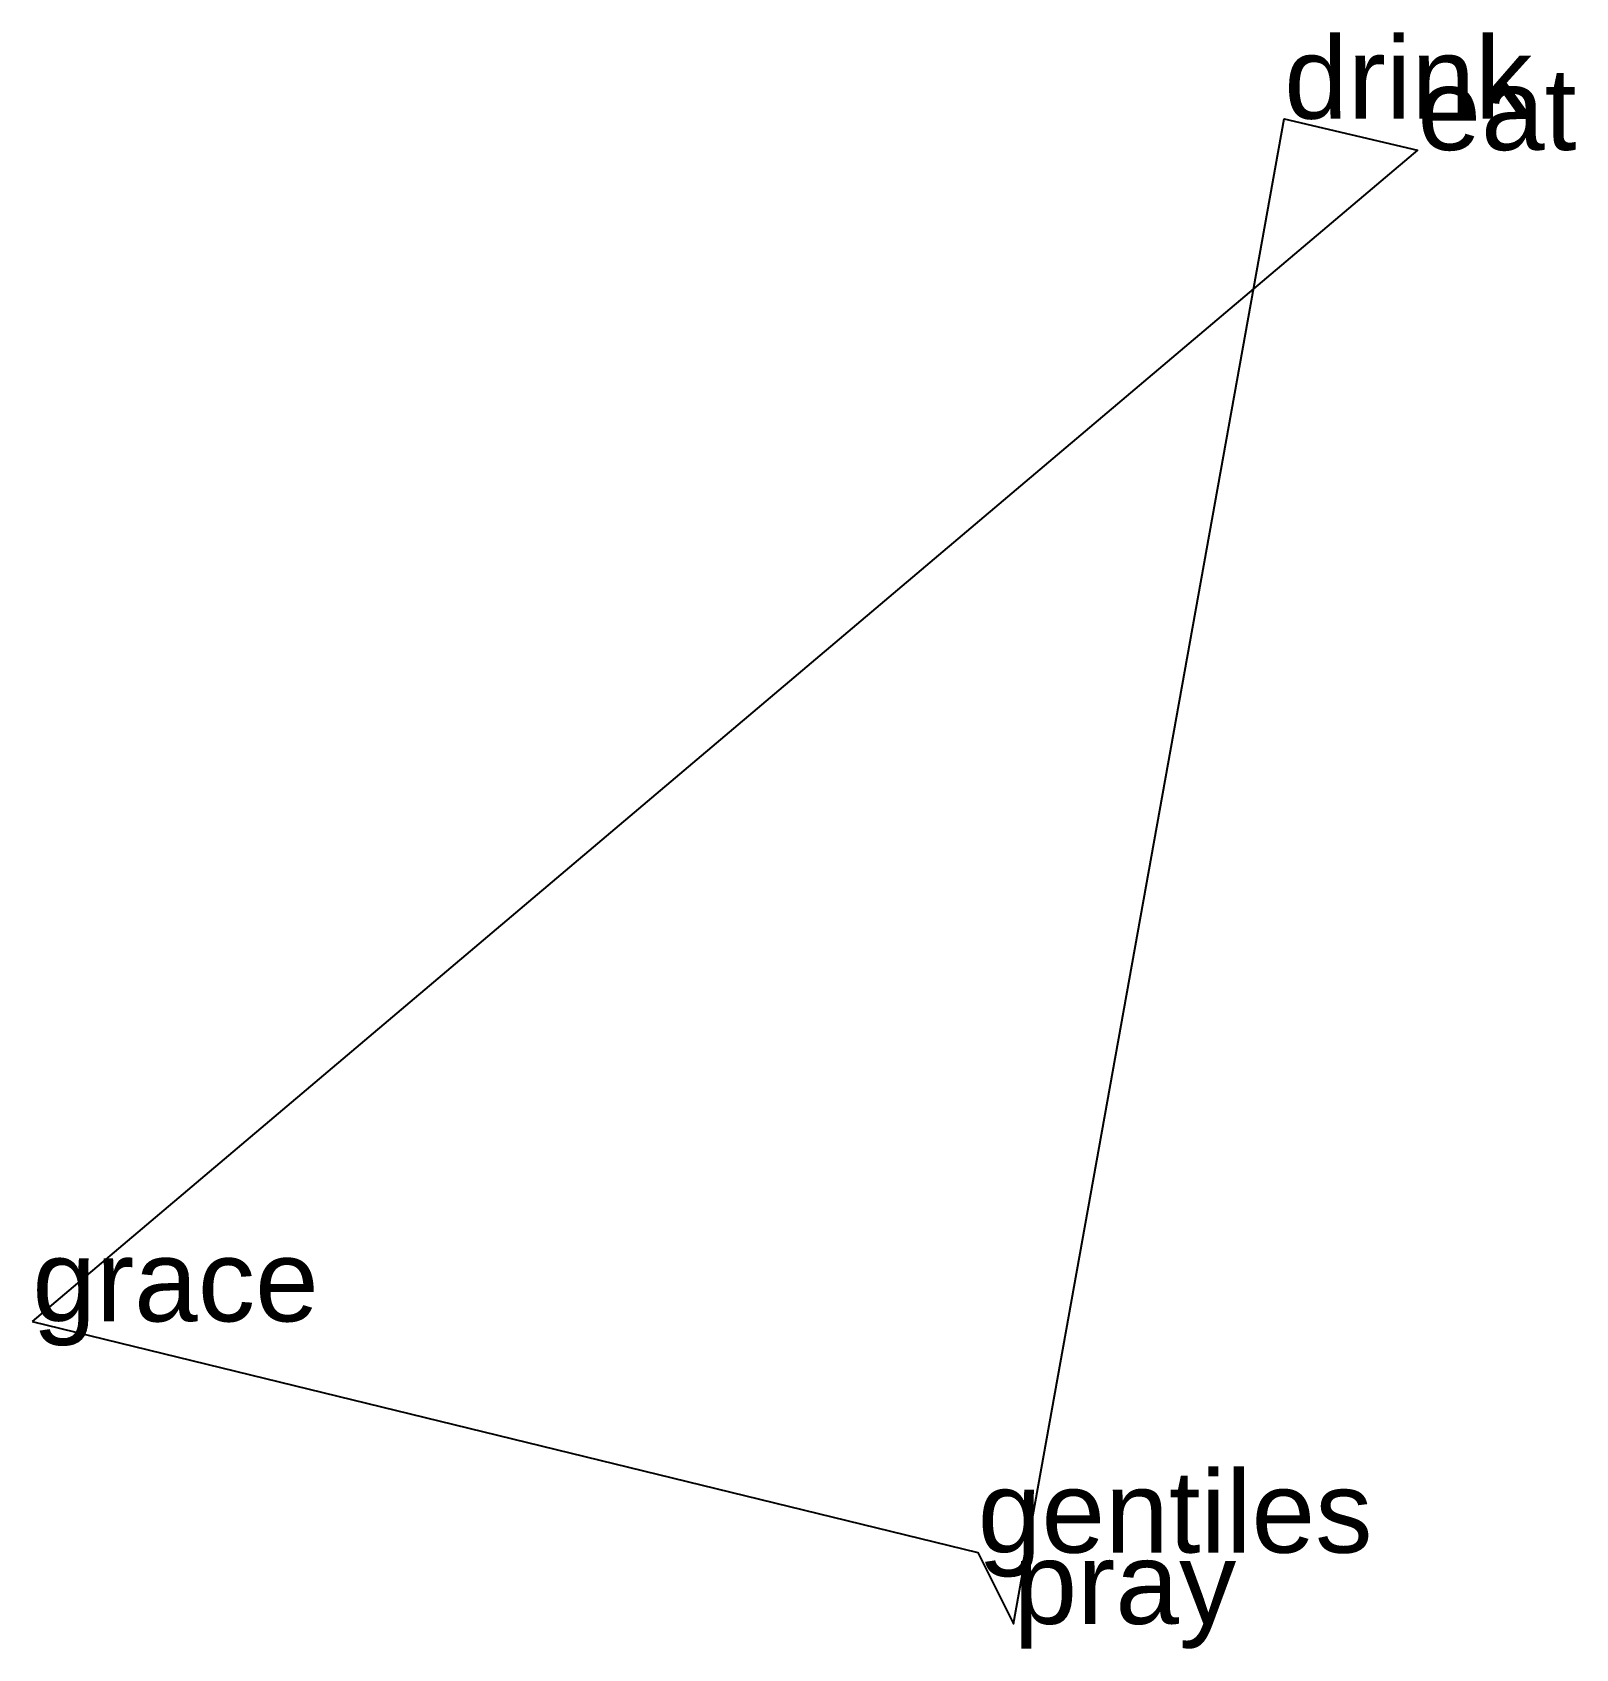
# Model space of a CAD drawing. Extents: x -4.32 to 1.33, y -2.24 to 3.67.
import ezdxf

# ---------------------------------------------------------------- set-up
doc = ezdxf.new("R2010")
doc.units = 0
doc.styles.get("Standard").update_dxf_attribs({"font": 'arial.ttf'})

msp = doc.modelspace()

# ---------------------------------------------------------------- linework, layer by layer
at = {"linetype": 'CONTINUOUS'}
msp.add_polyline3d([(-4.3153, -1.0423, 0), (-0.8555, -1.8883, 0), (-0.7246, -2.1491, 0), (0.2658, 3.3575, 0), (0.7532, 3.2428, 0), (-4.3153, -1.0423, 0)], dxfattribs=at)

# ---------------------------------------------------------------- texts
for s, p in [('drink', (0.2658, 3.3575)), ('eat', (0.7532, 3.2428)), ('grace', (-4.3153, -1.0423)), ('gentiles', (-0.8555, -1.8883)), ('pray', (-0.7246, -2.1491))]:
    msp.add_text(s, height=0.3).set_placement(p)

doc.saveas('drawing.dxf')
